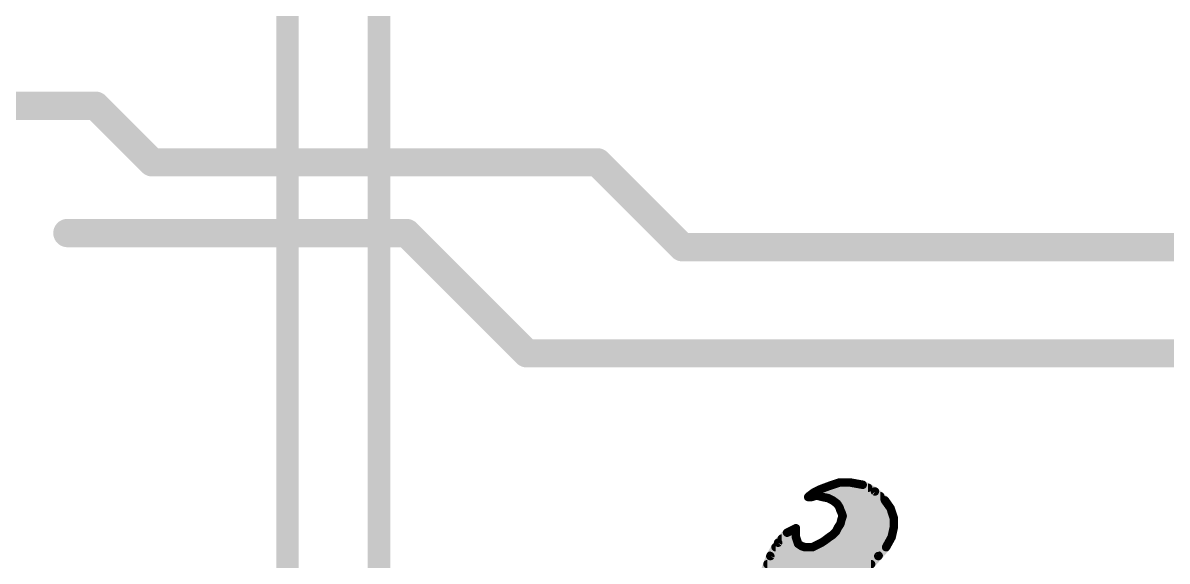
# Model space of a CAD drawing. Extents: x -31 to 86, y -14 to 53.
# Drawn here: x 9.76 to 20.04, y 7.34 to 12.17 of the extents above; entities that cross this region are included whole.
import ezdxf

# ---------------------------------------------------------------- set-up
doc = ezdxf.new("R2010")
doc.units = 0
for name, color, linetype in [('1', 12, 'CONTINUOUS'), ('16', 132, 'CONTINUOUS'), ('21', 41, 'CONTINUOUS'), ('22', 40, 'CONTINUOUS')]:
    doc.layers.add(name, color=color, linetype=linetype)

msp = doc.modelspace()

# ---------------------------------------------------------------- linework, layer by layer
at = {"layer": '1', "const_width": 0.254}
for points in [[(10.414, 11.43), (7.3025, 11.43)], [(10.922, 10.922), (10.414, 11.43)], [(14.9225, 10.922), (10.922, 10.922)], [(15.6845, 10.16), (14.9225, 10.922)], [(27.6225, 10.16), (15.6845, 10.16)]]:
    msp.add_lwpolyline(points, dxfattribs=at)
at = {"layer": '1', "const_width": 0.127}
for points in [[(10.4589, 11.4749, 1), (10.3691, 11.3851)], [(10.414, 11.3665, 1), (10.414, 11.4935)], [(10.922, 10.9855, 1), (10.922, 10.8585)], [(10.8771, 10.8771, 1), (10.9669, 10.9669)], [(14.9674, 10.9669, 1), (14.8776, 10.8771)], [(14.9225, 10.8585, 1), (14.9225, 10.9855)], [(15.6845, 10.2235, 1), (15.6845, 10.0965)], [(15.6396, 10.1151, 1), (15.7294, 10.2049)]]:
    msp.add_lwpolyline(points, format="xyb", dxfattribs=at)
at = {"layer": '16', "const_width": 0.254}
for points in [[(10.414, 11.43), (7.3025, 11.43)], [(10.922, 10.922), (10.414, 11.43)], [(14.9225, 10.922), (10.922, 10.922)], [(15.6845, 10.16), (14.9225, 10.922)], [(27.6225, 10.16), (15.6845, 10.16)]]:
    msp.add_lwpolyline(points, dxfattribs=at)
at = {"layer": '16', "const_width": 0.127}
for points in [[(10.4589, 11.4749, 1), (10.3691, 11.3851)], [(10.414, 11.3665, 1), (10.414, 11.4935)], [(10.922, 10.9855, 1), (10.922, 10.8585)], [(10.8771, 10.8771, 1), (10.9669, 10.9669)], [(14.9674, 10.9669, 1), (14.8776, 10.8771)], [(14.9225, 10.8585, 1), (14.9225, 10.9855)], [(15.6845, 10.2235, 1), (15.6845, 10.0965)], [(15.6396, 10.1151, 1), (15.7294, 10.2049)]]:
    msp.add_lwpolyline(points, format="xyb", dxfattribs=at)
at = {"layer": '21', "const_width": 0.2032}
for points in [[(12.96, 3.7825), (12.96, 29.1825)], [(12.1375, 23.3438), (12.1375, 7.1438)]]:
    msp.add_lwpolyline(points, dxfattribs=at)
at = {"layer": '22'}
for points, const_width in [([(13.208, 10.287), (10.16, 10.287)], 0.254), ([(14.2875, 9.2075), (13.208, 10.287)], 0.254), ([(20.32, 9.2075), (14.2875, 9.2075)], 0.254), ([(16.8655, 7.9575), (16.9255, 7.9875)], 0.0762), ([(16.9255, 7.9875), (17.0055, 8.0175)], 0.0762), ([(16.9615, 8.001), (17.3541, 8.001)], 0.0762), ([(17.0055, 8.0175), (17.0955, 8.0475)], 0.0762), ([(17.0955, 8.0475), (17.1955, 8.0475)], 0.0762), ([(17.1955, 8.0475), (17.3055, 8.0275)], 0.0762), ([(17.3055, 8.0275), (17.4155, 7.9675)], 0.0762), ([(16.8155, 7.9175), (16.8255, 7.9275)], 0.0762), ([(16.8455, 7.9175), (16.8155, 7.9175)], 0.0762), ([(16.8228, 7.9248), (16.8674, 7.9248)], 0.0762), ([(16.8255, 7.9275), (16.8655, 7.9575)], 0.0762), ([(16.8755, 7.9275), (16.8455, 7.9175)], 0.0762), ([(16.9055, 7.9275), (16.8755, 7.9275)], 0.0762), ([(16.9455, 7.9175), (16.9055, 7.9275)], 0.0762), ([(16.9163, 7.9248), (17.4635, 7.9248)], 0.0762), ([(16.9955, 7.9075), (16.9455, 7.9175)], 0.0762), ([(17.0355, 7.8875), (16.9955, 7.9075)], 0.0762), ([(17.0755, 7.8575), (17.0355, 7.8875)], 0.0762), ([(17.4155, 7.9675), (17.5055, 7.8875)], 0.0762), ([(17.5055, 7.8875), (17.5555, 7.8175)], 0.0762), ([(17.0955, 7.8275), (17.0755, 7.8575)], 0.0762), ([(17.0814, 7.8486), (17.5333, 7.8486)], 0.0762), ([(17.1055, 7.7975), (17.0955, 7.8275)], 0.0762), ([(17.1155, 7.7775), (17.1055, 7.7975)], 0.0762), ([(17.1255, 7.7475), (17.1155, 7.7775)], 0.0762), ([(17.5555, 7.8175), (17.5855, 7.7275)], 0.0762), ([(17.0855, 7.6475), (17.1055, 7.6775)], 0.0762), ([(17.1055, 7.6775), (17.1155, 7.7175)], 0.0762), ([(17.1102, 7.6962), (17.5855, 7.6962)], 0.0762), ([(17.1155, 7.7175), (17.1255, 7.7475)], 0.0762), ([(17.1172, 7.7724), (17.5705, 7.7724)], 0.0762), ([(17.5855, 7.7275), (17.5855, 7.6475)], 0.0762), ([(16.5455, 7.5075), (16.6255, 7.5975)], 0.0762), ([(16.6255, 7.5975), (16.7055, 7.6375)], 0.0762), ([(16.6705, 7.62), (16.7055, 7.62)], 0.0762), ([(16.7055, 7.6375), (16.7055, 7.5575)], 0.0762), ([(17.0055, 7.5575), (17.0355, 7.5775)], 0.0762), ([(17.0355, 7.5775), (17.0655, 7.6075)], 0.0762), ([(17.0655, 7.6075), (17.0855, 7.6475)], 0.0762), ([(17.0718, 7.62), (17.5794, 7.62)], 0.0762), ([(17.5855, 7.6475), (17.5655, 7.5575)], 0.0762), ([(16.4755, 7.3875), (16.5455, 7.5075)], 0.0762), ([(16.5222, 7.4676), (16.7852, 7.4676)], 0.0762), ([(16.5778, 7.5438), (16.7101, 7.5438)], 0.0762), ([(16.7055, 7.5575), (16.7155, 7.5275)], 0.0762), ([(16.7155, 7.5275), (16.7255, 7.4975)], 0.0762), ([(16.7255, 7.4975), (16.7555, 7.4775)], 0.0762), ([(16.7555, 7.4775), (16.7855, 7.4675)], 0.0762), ([(16.7855, 7.4675), (16.8555, 7.4675)], 0.0762), ([(16.8555, 7.4675), (16.8955, 7.4875)], 0.0762), ([(16.8557, 7.4676), (17.5156, 7.4676)], 0.0762), ([(16.8955, 7.4875), (16.9355, 7.5075)], 0.0762), ([(16.9355, 7.5075), (16.9655, 7.5275)], 0.0762), ([(16.9655, 7.5275), (17.0055, 7.5575)], 0.0762), ([(16.9872, 7.5438), (17.5579, 7.5438)], 0.0762), ([(17.5155, 7.4675), (17.4455, 7.3875)], 0.0762), ([(17.5655, 7.5575), (17.5155, 7.4675)], 0.0762), ([(16.4255, 7.2475), (16.4755, 7.3875)], 0.0762), ([(16.4778, 7.3914), (17.4489, 7.3914)], 0.0762), ([(17.4455, 7.3875), (17.3655, 7.2975)], 0.0762), ([(16.4497, 7.3152), (17.3812, 7.3152)], 0.0762)]:
    msp.add_lwpolyline(points, dxfattribs=dict(at, const_width=const_width))
for points, const_width in [([(10.16, 10.3505, 1), (10.16, 10.2235)], 0.127), ([(13.2529, 10.3319, 1), (13.1631, 10.2421)], 0.127), ([(13.208, 10.2235, 1), (13.208, 10.3505)], 0.127), ([(14.2875, 9.271, 1), (14.2875, 9.144)], 0.127), ([(14.2426, 9.1626, 1), (14.3324, 9.2524)], 0.127), ([(16.9188, 8.0053, 1), (16.9322, 7.9697)], 0.0381), ([(16.934, 7.9705, 1), (16.917, 8.0045)], 0.0381), ([(16.9615, 8.0201, 1), (16.9615, 7.982)], 0.0381), ([(16.9995, 8.0356, 1), (17.0115, 7.9994)], 0.0381), ([(17.0122, 7.9997, 1), (16.9988, 8.0353)], 0.0381), ([(17.0955, 8.0666, 1), (17.0955, 8.0285)], 0.0381), ([(17.1015, 8.0294, 1), (17.0895, 8.0656)], 0.0381), ([(17.1989, 8.0662, 1), (17.1921, 8.0288)], 0.0381), ([(17.1955, 8.0285, 1), (17.1955, 8.0666)], 0.0381), ([(17.3146, 8.0442, 1), (17.2964, 8.0108)], 0.0381), ([(17.3021, 8.0088, 1), (17.3089, 8.0462)], 0.0381), ([(17.3541, 7.982, 1), (17.3541, 8.0201)], 0.0381), ([(16.8155, 7.9366, 1), (16.8155, 7.8985)], 0.0381), ([(16.802, 7.931, 1), (16.829, 7.904)], 0.0381), ([(16.8228, 7.9439, 1), (16.8228, 7.9058)], 0.0381), ([(16.8141, 7.9427, 1), (16.8369, 7.9123)], 0.0381), ([(16.839, 7.914, 1), (16.812, 7.941)], 0.0381), ([(16.8395, 7.9356, 1), (16.8515, 7.8994)], 0.0381), ([(16.8455, 7.8985, 1), (16.8455, 7.9366)], 0.0381), ([(16.857, 7.9745, 1), (16.874, 7.9405)], 0.0381), ([(16.8769, 7.9423, 1), (16.8541, 7.9727)], 0.0381), ([(16.8755, 7.9466, 1), (16.8755, 7.9085)], 0.0381), ([(16.8674, 7.9058, 1), (16.8674, 7.9439)], 0.0381), ([(16.8815, 7.9094, 1), (16.8695, 7.9456)], 0.0381), ([(16.9101, 7.946, 1), (16.9009, 7.909)], 0.0381), ([(16.9163, 7.9439, 1), (16.9163, 7.9058)], 0.0381), ([(16.9055, 7.9085, 1), (16.9055, 7.9466)], 0.0381), ([(16.9492, 7.9362, 1), (16.9418, 7.8988)], 0.0381), ([(16.9409, 7.899, 1), (16.9501, 7.936)], 0.0381), ([(17.004, 7.9245, 1), (16.987, 7.8905)], 0.0381), ([(16.9918, 7.8888, 1), (16.9992, 7.9262)], 0.0381), ([(17.0469, 7.9027, 1), (17.0241, 7.8723)], 0.0381), ([(17.027, 7.8705, 1), (17.044, 7.9045)], 0.0381), ([(17.4282, 7.9817, 1), (17.4028, 7.9533)], 0.0381), ([(17.4064, 7.9508, 1), (17.4246, 7.9842)], 0.0381), ([(17.4635, 7.9058, 1), (17.4635, 7.9439)], 0.0381), ([(17.521, 7.8986, 1), (17.49, 7.8764)], 0.0381), ([(17.4928, 7.8733, 1), (17.5182, 7.9017)], 0.0381), ([(17.0914, 7.8681, 1), (17.0596, 7.8469)], 0.0381), ([(17.0814, 7.8677, 1), (17.0814, 7.8296)], 0.0381), ([(17.0641, 7.8423, 1), (17.0869, 7.8727)], 0.0381), ([(17.1136, 7.8335, 1), (17.0774, 7.8215)], 0.0381), ([(17.0796, 7.8169, 1), (17.1114, 7.8381)], 0.0381), ([(17.1225, 7.806, 1), (17.0885, 7.789)], 0.0381), ([(17.0874, 7.7915, 1), (17.1236, 7.8035)], 0.0381), ([(17.1336, 7.7835, 1), (17.0974, 7.7715)], 0.0381), ([(17.5333, 7.8296, 1), (17.5333, 7.8677)], 0.0381), ([(17.5736, 7.8235, 1), (17.5374, 7.8115)], 0.0381), ([(17.54, 7.8064, 1), (17.571, 7.8286)], 0.0381), ([(17.1214, 7.6669, 1), (17.0896, 7.6881)], 0.0381), ([(17.1102, 7.7153, 1), (17.1102, 7.6772)], 0.0381), ([(17.0974, 7.7235, 1), (17.1336, 7.7115)], 0.0381), ([(17.134, 7.7129, 1), (17.097, 7.7221)], 0.0381), ([(17.1172, 7.7915, 1), (17.1172, 7.7534)], 0.0381), ([(17.0985, 7.769, 1), (17.1325, 7.786)], 0.0381), ([(17.1436, 7.7415, 1), (17.1074, 7.7535)], 0.0381), ([(17.1074, 7.7415, 1), (17.1436, 7.7535)], 0.0381), ([(17.6045, 7.7275, 1), (17.5664, 7.7275)], 0.0381), ([(17.5674, 7.7215, 1), (17.6036, 7.7335)], 0.0381), ([(17.5705, 7.7534, 1), (17.5705, 7.7915)], 0.0381), ([(17.5855, 7.6772, 1), (17.5855, 7.7153)], 0.0381), ([(16.617, 7.6145, 1), (16.634, 7.5805)], 0.0381), ([(16.6397, 7.5848, 1), (16.6113, 7.6102)], 0.0381), ([(16.6705, 7.6391, 1), (16.6705, 7.601)], 0.0381), ([(16.7246, 7.6375, 1), (16.6865, 7.6375)], 0.0381), ([(16.714, 7.6205, 1), (16.697, 7.6545)], 0.0381), ([(16.7055, 7.601, 1), (16.7055, 7.6391)], 0.0381), ([(17.022, 7.591, 1), (17.049, 7.564)], 0.0381), ([(17.0461, 7.5616, 1), (17.0249, 7.5934)], 0.0381), ([(17.0485, 7.616, 1), (17.0825, 7.599)], 0.0381), ([(17.079, 7.594, 1), (17.052, 7.621)], 0.0381), ([(17.0718, 7.6391, 1), (17.0718, 7.601)], 0.0381), ([(17.0696, 7.6581, 1), (17.1014, 7.6369)], 0.0381), ([(17.1025, 7.639, 1), (17.0685, 7.656)], 0.0381), ([(17.087, 7.6821, 1), (17.124, 7.6729)], 0.0381), ([(17.5664, 7.6475, 1), (17.6045, 7.6475)], 0.0381), ([(17.6041, 7.6434, 1), (17.5669, 7.6516)], 0.0381), ([(17.5794, 7.601, 1), (17.5794, 7.6391)], 0.0381), ([(16.5222, 7.4867, 1), (16.5222, 7.4486)], 0.0381), ([(16.5313, 7.5202, 1), (16.5597, 7.4948)], 0.0381), ([(16.562, 7.4979, 1), (16.529, 7.5171)], 0.0381), ([(16.5778, 7.5629, 1), (16.5778, 7.5248)], 0.0381), ([(16.7236, 7.5635, 1), (16.6874, 7.5515)], 0.0381), ([(16.6865, 7.5575, 1), (16.7246, 7.5575)], 0.0381), ([(16.7336, 7.5335, 1), (16.6974, 7.5215)], 0.0381), ([(16.6974, 7.5215, 1), (16.7336, 7.5335)], 0.0381), ([(16.7361, 7.5134, 1), (16.7149, 7.4816)], 0.0381), ([(16.7074, 7.4915, 1), (16.7436, 7.5035)], 0.0381), ([(16.7101, 7.5248, 1), (16.7101, 7.5629)], 0.0381), ([(16.7615, 7.4956, 1), (16.7495, 7.4594)], 0.0381), ([(16.7449, 7.4616, 1), (16.7661, 7.4934)], 0.0381), ([(16.7855, 7.4866, 1), (16.7855, 7.4485)], 0.0381), ([(16.7852, 7.4486, 1), (16.7852, 7.4867)], 0.0381), ([(16.8557, 7.4867, 1), (16.8557, 7.4486)], 0.0381), ([(16.8555, 7.4485, 1), (16.8555, 7.4866)], 0.0381), ([(16.887, 7.5045, 1), (16.904, 7.4705)], 0.0381), ([(16.904, 7.4705, 1), (16.887, 7.5045)], 0.0381), ([(16.9249, 7.5234, 1), (16.9461, 7.4916)], 0.0381), ([(16.944, 7.4905, 1), (16.927, 7.5245)], 0.0381), ([(16.9541, 7.5427, 1), (16.9769, 7.5123)], 0.0381), ([(16.9761, 7.5116, 1), (16.9549, 7.5434)], 0.0381), ([(16.9872, 7.5629, 1), (16.9872, 7.5248)], 0.0381), ([(16.9949, 7.5734, 1), (17.0161, 7.5416)], 0.0381), ([(17.0169, 7.5423, 1), (16.9941, 7.5727)], 0.0381), ([(17.5298, 7.455, 1), (17.5012, 7.48)], 0.0381), ([(17.5156, 7.4486, 1), (17.5156, 7.4867)], 0.0381), ([(17.5469, 7.5616, 1), (17.5841, 7.5534)], 0.0381), ([(17.5822, 7.5482, 1), (17.5488, 7.5668)], 0.0381), ([(17.5579, 7.5248, 1), (17.5579, 7.5629)], 0.0381), ([(16.459, 7.3971, 1), (16.492, 7.3779)], 0.0381), ([(16.4934, 7.3811, 1), (16.4576, 7.3939)], 0.0381), ([(16.4778, 7.4104, 1), (16.4778, 7.3723)], 0.0381), ([(16.7795, 7.4494, 1), (16.7915, 7.4856)], 0.0381), ([(16.847, 7.4845, 1), (16.864, 7.4505)], 0.0381), ([(17.4312, 7.4, 1), (17.4598, 7.375)], 0.0381), ([(17.4597, 7.3748, 1), (17.4313, 7.4002)], 0.0381), ([(17.4489, 7.3723, 1), (17.4489, 7.4104)], 0.0381), ([(17.4988, 7.4768, 1), (17.5322, 7.4582)], 0.0381), ([(16.4497, 7.3342, 1), (16.4497, 7.2961)], 0.0381), ([(17.3812, 7.2961, 1), (17.3812, 7.3342)], 0.0381)]:
    msp.add_lwpolyline(points, format="xyb", dxfattribs=dict(at, const_width=const_width))

doc.saveas('drawing.dxf')
